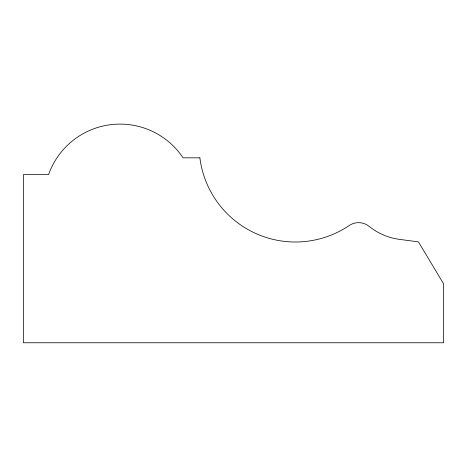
<?xml version="1.0" encoding="UTF-8"?>
<svg xmlns="http://www.w3.org/2000/svg" width="467" height="467" viewBox="0 0 467 467"><rect width="100%" height="100%" fill="white"/><g stroke="black" fill="none" stroke-linecap="round" stroke-linejoin="round"><path stroke-width="0.7" d="M199.876 157.834L183.064 157.834A75.771 75.771 0 0 0 48.568 174.646L23.35 174.646L23.35 342.766L443.65 342.766L443.65 283.924L418.432 241.894L400.126 239.448A60.722 60.722 0 0 1 369.163 226.378A16.812 16.812 0 0 0 348.75 225.83A96.243 96.243 0 0 1 199.876 157.834"/></g></svg>
